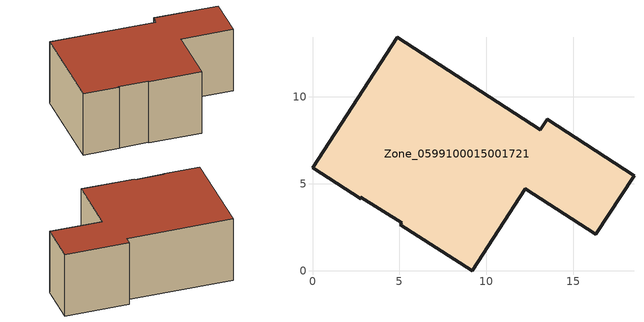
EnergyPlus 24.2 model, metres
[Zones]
Zone_0599100015001721
 floor ground (C_G): 2.77,4.14 0,5.94 4.86,13.44 13.1,8.11 13.49,8.71 18.48,5.48 16.29,2.1 12.24,4.73 9.17,0 5.06,2.67 5.12,2.75 2.77,4.24 z0.86
 wall outside (C_F): 13.1,8.11 4.86,13.44 0,5.94 2.77,4.14 2.77,4.24 5.12,2.75 5.06,2.67 9.17,0 12.24,4.73 16.29,2.1 18.48,5.48 13.49,8.71 13.1,8.11 z0.86:7.16
 roof outside (C_R): 0,5.94 2.77,4.14 2.77,4.24 5.12,2.75 5.06,2.67 9.17,0 12.24,4.73 16.29,2.1 18.48,5.48 13.49,8.71 13.1,8.11 4.86,13.44 z7.16
[BUILDING]
Pand.0599100015001721: North Axis=0; Terrain=City; Loads Convergence Tolerance Value=0.04; Temperature Convergence Tolerance Value=0.4; Solar Distribution=FullExterior; Maximum Number of Warmup Days=25; Minimum Number of Warmup Days=1
[Site:Location]
Rotterdam.The.Hague.AP_ZH_NLD Design_Conditions: Latitude=51.96; Longitude=4.45; Time Zone=1; Elevation=-4.5
[SITE:GROUNDTEMPERATURE:BUILDINGSURFACE]
18, 18, 18, 18, 18, 18, 18, 18, 18, 18, 18, 18
[MATERIAL] Thermal Absorptance=0.9; Solar Absorptance=0.7; Visible Absorptance=0.7
Name | Roughness | Thickness | Conductivity | Density | Specific Heat
G.D.1975-1991 | MediumSmooth | 0.15 | 0.288461 | 540 | 1210
F.D.1975-1991 | Rough | 0.3 | 0.230769 | 1920 | 840
R.D.1975-1991 | MediumRough | 0.2 | 0.153846 | 1500 | 1000
[CONSTRUCTION]
C_G: G.D.1975-1991
C_F: F.D.1975-1991
C_R: R.D.1975-1991
[ZONE]
Zone_0599100015001721: Type=1; Multiplier=1; Ceiling Height=Autocalculate; Volume=Autocalculate; Floor Area=autocalculate; Part of Total Floor Area=Yes
[ZONEINFILTRATION:DESIGNFLOWRATE]
Infil_Zone_0599100015001721: Zone or ZoneList or Space or SpaceList=Zone_0599100015001721; Schedule=AlwaysOn; Design Flow Rate Calculation Method=Flow/Area; Flow Rate per Floor Area=0.0042; Constant Term Coefficient=1; Temperature Term Coefficient=0; Velocity Term Coefficient=0; Velocity Squared Term Coefficient=0
[HVACTEMPLATE:ZONE:IDEALLOADSAIRSYSTEM]
Zone_0599100015001721: Maximum Heating Supply Air Temperature=50; Minimum Cooling Supply Air Temperature=13; Maximum Heating Supply Air Humidity Ratio=0.0156; Minimum Cooling Supply Air Humidity Ratio=0.0077; Heating Limit=NoLimit; Cooling Limit=NoLimit; Dehumidification Control Type=ConstantSensibleHeatRatio; Cooling Sensible Heat Ratio=0.7; Dehumidification Setpoint=60; Humidification Control Type=None; Humidification Setpoint=30; Outdoor Air Method=None; Outdoor Air Flow Rate per Person=0.00944; Outdoor Air Flow Rate per Zone Floor Area=0; Outdoor Air Flow Rate per Zone=0; Demand Controlled Ventilation Type=None; Outdoor Air Economizer Type=NoEconomizer; Heat Recovery Type=None; Sensible Heat Recovery Effectiveness=0.7; Latent Heat Recovery Effectiveness=0.65
[ZONECONTROL:THERMOSTAT]
ThermostatControl_Zone_0599100015001721: Zone or ZoneList=Zone_0599100015001721; Control Type Schedule=DualSetpointControlType; Control 1=Thermostat_Zone_0599100015001721; Temperature Difference Between Cutout And Setpoint=0
[THERMOSTATSETPOINT:DUALSETPOINT]
Thermostat_Zone_0599100015001721: Heating Setpoint Temperature Schedule=HeatingSetpoint_Zone_0599100015001721; Cooling Setpoint Temperature Schedule=CoolingSetpoint_Zone_0599100015001721
[SCHEDULE:COMPACT]
HeatingSetpoint_Zone_0599100015001721: Through: 12/31, For: AllDays, Until: 24:00, 21
CoolingSetpoint_Zone_0599100015001721: Through: 12/31, For: AllDays, Until: 24:00, 24
DualSetpointControlType: Through: 12/31, For: AllDays, Until: 24:00, 4
AlwaysOn: Through: 12/31, For: AllDays, Until: 24:00, 1
